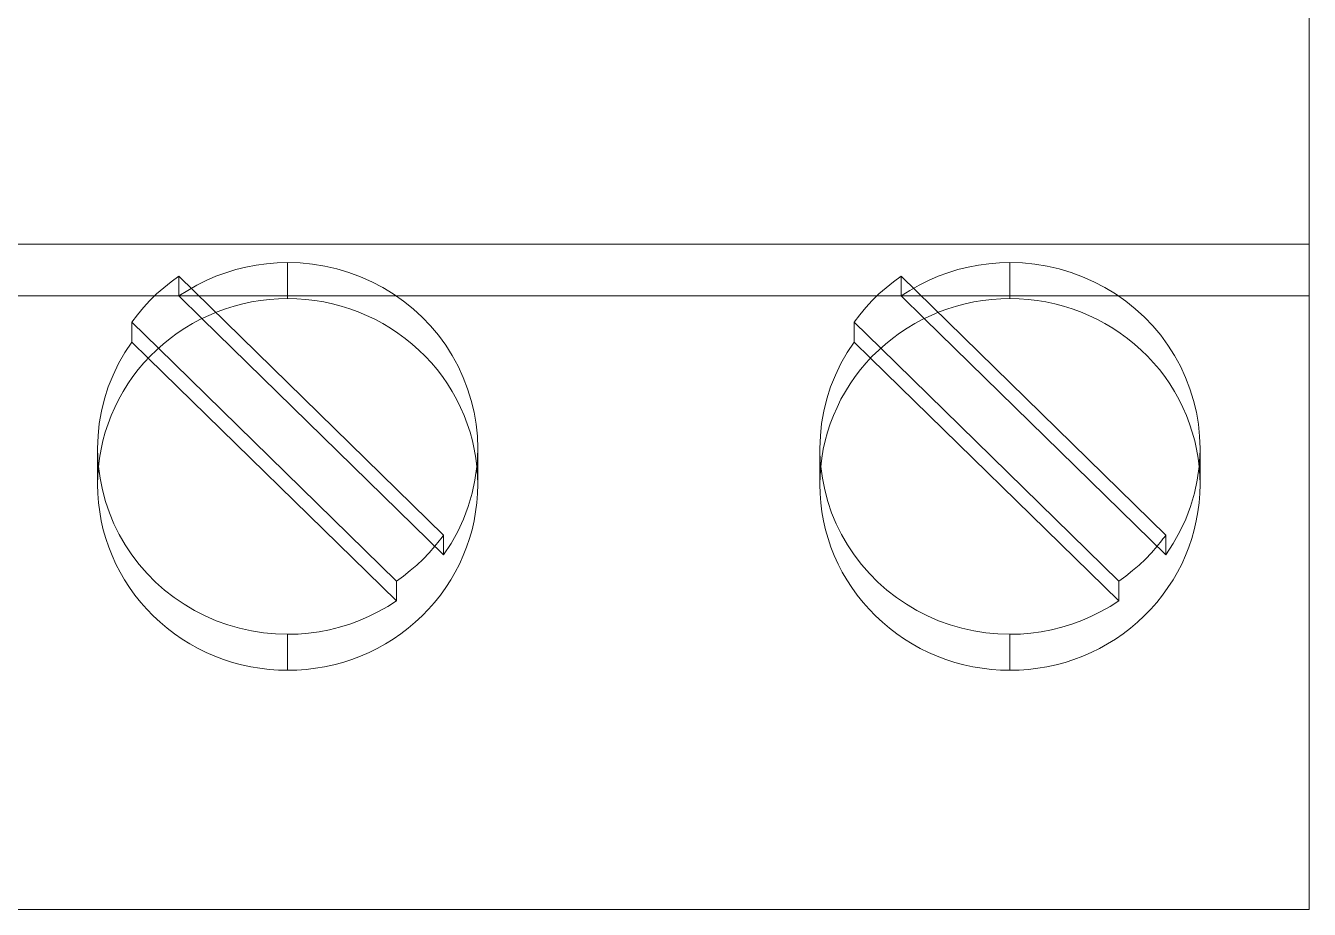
# Model space of a CAD drawing. Header units: millimetres. Extents: x 1359 to 3577, y 1333 to 3557.
# Drawn here: x 1631.86 to 1645.37, y 2726.56 to 2735.86 of the extents above; entities that cross this region are included whole.
import ezdxf

# ---------------------------------------------------------------- set-up
doc = ezdxf.new("R2010")
doc.units = ezdxf.units.MM
doc.layers.add('000-PI-Oprema', color=30, linetype='Continuous', lineweight=5)
doc.layers.add('002-PI-Kabelska kanalica', color=150, linetype='Continuous')

# ---------------------------------------------------------------- blocks, each defined once
blk = doc.blocks.new('PLC-RSC-120UC21-21 - 2967086')
at = {"layer": '000-PI-Oprema', "color": 0, "linetype": 'ByBlock', "lineweight": 0}
for p, q in [((13.9, -73), (13.9, -66.544)), ((13.9, -73), (13.9, -70.995)), ((0, -73), (13.9, -73)), ((13.9, -80), (13.9, -73)), ((2.819, -73.219), (2.928, -73.204)), ((2.928, -73.204), (3.039, -73.195)), ((3.039, -73.195), (3.15, -73.192)), ((3.15, -73.572), (3.15, -73.192)), ((3.15, -73.192), (3.281, -73.196)), ((3.281, -73.196), (3.412, -73.209)), ((10.419, -73.219), (10.528, -73.204)), ((10.528, -73.204), (10.639, -73.195)), ((10.639, -73.195), (10.75, -73.192)), ((10.75, -73.572), (10.75, -73.192)), ((10.75, -73.192), (10.881, -73.196)), ((10.881, -73.196), (11.012, -73.209)), ((1.924, -73.395), (2.005, -73.336)), ((2.005, -73.544), (2.005, -73.336)), ((4.79, -76.06), (2.005, -73.336)), ((2.293, -73.381), (2.394, -73.337)), ((2.394, -73.337), (2.498, -73.299)), ((2.498, -73.299), (2.603, -73.267)), ((2.603, -73.267), (2.71, -73.24)), ((2.71, -73.24), (2.819, -73.219)), ((3.412, -73.209), (3.541, -73.23)), ((3.541, -73.23), (3.668, -73.259)), ((3.668, -73.259), (3.793, -73.296)), ((3.793, -73.296), (3.915, -73.341)), ((3.915, -73.341), (4.034, -73.394)), ((9.524, -73.395), (9.605, -73.336)), ((9.605, -73.544), (9.605, -73.336)), ((9.605, -73.336), (12.39, -76.06)), ((9.893, -73.381), (9.994, -73.337)), ((9.994, -73.337), (10.098, -73.299)), ((10.098, -73.299), (10.203, -73.267)), ((10.203, -73.267), (10.31, -73.24)), ((10.31, -73.24), (10.419, -73.219)), ((11.012, -73.209), (11.141, -73.23)), ((11.141, -73.23), (11.268, -73.259)), ((11.268, -73.259), (11.393, -73.296)), ((11.393, -73.296), (11.515, -73.341)), ((11.515, -73.341), (11.634, -73.394)), ((1.771, -73.523), (1.846, -73.457)), ((1.846, -73.457), (1.924, -73.395)), ((2.098, -73.485), (2.194, -73.43)), ((2.194, -73.43), (2.293, -73.381)), ((4.034, -73.394), (4.15, -73.454)), ((4.15, -73.454), (4.261, -73.522)), ((9.371, -73.523), (9.446, -73.457)), ((9.446, -73.457), (9.524, -73.395)), ((9.698, -73.485), (9.794, -73.43)), ((9.794, -73.43), (9.893, -73.381)), ((11.634, -73.394), (11.75, -73.454)), ((11.75, -73.454), (11.861, -73.522)), ((0, -73.544), (13.9, -73.544)), ((1.633, -73.666), (1.7, -73.593)), ((1.7, -73.593), (1.771, -73.523)), ((2.005, -73.544), (2.098, -73.485)), ((2.248, -73.782), (2.005, -73.544)), ((2.678, -73.627), (2.771, -73.607)), ((2.771, -73.607), (2.865, -73.592)), ((2.865, -73.592), (2.959, -73.58)), ((2.959, -73.58), (3.054, -73.574)), ((3.054, -73.574), (3.15, -73.572)), ((3.15, -73.572), (3.246, -73.574)), ((3.246, -73.574), (3.341, -73.58)), ((3.341, -73.58), (3.435, -73.592)), ((3.435, -73.592), (3.529, -73.607)), ((3.529, -73.607), (3.622, -73.627)), ((4.261, -73.522), (4.368, -73.597)), ((4.368, -73.597), (4.469, -73.678)), ((9.233, -73.666), (9.3, -73.593)), ((9.3, -73.593), (9.371, -73.523)), ((9.605, -73.544), (9.698, -73.485)), ((9.848, -73.782), (9.605, -73.544)), ((10.278, -73.627), (10.371, -73.607)), ((10.371, -73.607), (10.465, -73.592)), ((10.465, -73.592), (10.559, -73.58)), ((10.559, -73.58), (10.654, -73.574)), ((10.654, -73.574), (10.75, -73.572)), ((10.75, -73.572), (10.846, -73.574)), ((10.846, -73.574), (10.941, -73.58)), ((10.941, -73.58), (11.035, -73.592)), ((11.035, -73.592), (11.129, -73.607)), ((11.129, -73.607), (11.222, -73.627)), ((11.861, -73.522), (11.968, -73.597)), ((11.968, -73.597), (12.069, -73.678)), ((1.51, -73.821), (1.57, -73.742)), ((1.57, -73.742), (1.633, -73.666)), ((2.234, -73.789), (2.32, -73.748)), ((2.32, -73.748), (2.407, -73.712)), ((2.407, -73.712), (2.496, -73.679)), ((2.496, -73.679), (2.586, -73.651)), ((2.586, -73.651), (2.678, -73.627)), ((3.622, -73.627), (3.714, -73.651)), ((3.714, -73.651), (3.804, -73.679)), ((3.804, -73.679), (3.893, -73.712)), ((3.893, -73.712), (3.98, -73.748)), ((3.98, -73.748), (4.066, -73.789)), ((4.469, -73.678), (4.565, -73.766)), ((9.11, -73.821), (9.17, -73.742)), ((9.17, -73.742), (9.233, -73.666)), ((9.834, -73.789), (9.92, -73.748)), ((9.92, -73.748), (10.007, -73.712)), ((10.007, -73.712), (10.096, -73.679)), ((10.096, -73.679), (10.186, -73.651)), ((10.186, -73.651), (10.278, -73.627)), ((11.222, -73.627), (11.314, -73.651)), ((11.314, -73.651), (11.404, -73.679)), ((11.404, -73.679), (11.493, -73.712)), ((11.493, -73.712), (11.58, -73.748)), ((11.58, -73.748), (11.666, -73.789)), ((12.069, -73.678), (12.165, -73.766)), ((1.51, -74.029), (1.51, -73.821)), ((1.51, -73.821), (1.79, -74.094)), ((1.989, -73.935), (2.069, -73.882)), ((2.069, -73.882), (2.15, -73.833)), ((2.15, -73.833), (2.234, -73.789)), ((4.79, -76.268), (2.248, -73.782)), ((4.066, -73.789), (4.15, -73.833)), ((4.15, -73.833), (4.231, -73.882)), ((4.231, -73.882), (4.311, -73.935)), ((4.565, -73.766), (4.654, -73.859)), ((4.654, -73.859), (4.737, -73.957)), ((9.11, -74.029), (9.11, -73.821)), ((9.39, -74.094), (9.11, -73.821)), ((9.589, -73.935), (9.669, -73.882)), ((9.669, -73.882), (9.75, -73.833)), ((9.75, -73.833), (9.834, -73.789)), ((12.39, -76.268), (9.848, -73.782)), ((11.666, -73.789), (11.75, -73.833)), ((11.75, -73.833), (11.831, -73.882)), ((11.831, -73.882), (11.911, -73.935)), ((12.165, -73.766), (12.254, -73.859)), ((12.254, -73.859), (12.337, -73.957)), ((1.84, -74.05), (1.913, -73.991)), ((1.913, -73.991), (1.989, -73.935)), ((4.311, -73.935), (4.387, -73.991)), ((4.387, -73.991), (4.46, -74.05)), ((4.737, -73.957), (4.813, -74.061)), ((9.44, -74.05), (9.513, -73.991)), ((9.513, -73.991), (9.589, -73.935)), ((11.911, -73.935), (11.987, -73.991)), ((11.987, -73.991), (12.06, -74.05)), ((12.337, -73.957), (12.413, -74.061)), ((1.37, -74.255), (1.436, -74.14)), ((1.436, -74.14), (1.51, -74.029)), ((1.51, -74.029), (1.683, -74.198)), ((1.702, -74.178), (1.769, -74.113)), ((1.769, -74.113), (1.84, -74.05)), ((1.79, -74.094), (4.295, -76.545)), ((4.46, -74.05), (4.531, -74.113)), ((4.531, -74.113), (4.598, -74.178)), ((4.813, -74.061), (4.882, -74.17)), ((8.97, -74.255), (9.036, -74.14)), ((9.036, -74.14), (9.11, -74.029)), ((9.11, -74.029), (9.283, -74.198)), ((9.302, -74.178), (9.369, -74.113)), ((9.369, -74.113), (9.44, -74.05)), ((11.895, -76.545), (9.39, -74.094)), ((12.06, -74.05), (12.131, -74.113)), ((12.131, -74.113), (12.198, -74.178)), ((12.413, -74.061), (12.482, -74.17)), ((1.313, -74.376), (1.37, -74.255)), ((1.578, -74.319), (1.638, -74.247)), ((1.638, -74.247), (1.702, -74.178)), ((1.683, -74.198), (4.295, -76.752)), ((4.598, -74.178), (4.662, -74.247)), ((4.662, -74.247), (4.722, -74.319)), ((4.882, -74.17), (4.944, -74.283)), ((4.944, -74.283), (4.998, -74.401)), ((8.913, -74.376), (8.97, -74.255)), ((9.178, -74.319), (9.238, -74.247)), ((9.238, -74.247), (9.302, -74.178)), ((9.283, -74.198), (11.895, -76.752)), ((12.198, -74.178), (12.262, -74.247)), ((12.262, -74.247), (12.322, -74.319)), ((12.482, -74.17), (12.544, -74.283)), ((12.544, -74.283), (12.598, -74.401)), ((1.263, -74.5), (1.313, -74.376)), ((1.468, -74.47), (1.521, -74.393)), ((1.521, -74.393), (1.578, -74.319)), ((4.722, -74.319), (4.779, -74.393)), ((4.779, -74.393), (4.832, -74.47)), ((4.998, -74.401), (5.044, -74.521)), ((8.863, -74.5), (8.913, -74.376)), ((9.068, -74.47), (9.121, -74.393)), ((9.121, -74.393), (9.178, -74.319)), ((12.322, -74.319), (12.379, -74.393)), ((12.379, -74.393), (12.432, -74.47)), ((12.598, -74.401), (12.644, -74.521)), ((1.223, -74.626), (1.263, -74.5)), ((1.372, -74.631), (1.418, -74.549)), ((1.418, -74.549), (1.468, -74.47)), ((4.832, -74.47), (4.882, -74.549)), ((4.882, -74.549), (4.928, -74.631)), ((5.044, -74.521), (5.082, -74.643)), ((8.823, -74.626), (8.863, -74.5)), ((8.972, -74.631), (9.018, -74.549)), ((9.018, -74.549), (9.068, -74.47)), ((12.432, -74.47), (12.482, -74.549)), ((12.482, -74.549), (12.528, -74.631)), ((12.644, -74.521), (12.682, -74.643)), ((1.191, -74.755), (1.223, -74.626)), ((1.331, -74.716), (1.372, -74.631)), ((4.928, -74.631), (4.969, -74.716)), ((5.082, -74.643), (5.112, -74.768)), ((8.791, -74.755), (8.823, -74.626)), ((8.931, -74.716), (8.972, -74.631)), ((12.528, -74.631), (12.569, -74.716)), ((12.682, -74.643), (12.712, -74.768)), ((1.168, -74.885), (1.191, -74.755)), ((1.26, -74.889), (1.293, -74.802)), ((1.293, -74.802), (1.331, -74.716)), ((4.969, -74.716), (5.007, -74.802)), ((5.007, -74.802), (5.04, -74.889)), ((5.112, -74.768), (5.133, -74.893)), ((8.768, -74.885), (8.791, -74.755)), ((8.86, -74.889), (8.893, -74.802)), ((8.893, -74.802), (8.931, -74.716)), ((12.569, -74.716), (12.607, -74.802)), ((12.607, -74.802), (12.64, -74.889)), ((12.712, -74.768), (12.733, -74.893)), ((1.155, -75.016), (1.168, -74.885)), ((1.231, -74.978), (1.26, -74.889)), ((5.04, -74.889), (5.069, -74.978)), ((5.133, -74.893), (5.146, -75.021)), ((8.755, -75.016), (8.768, -74.885)), ((8.831, -74.978), (8.86, -74.889)), ((12.64, -74.889), (12.669, -74.978)), ((12.733, -74.893), (12.746, -75.021)), ((1.15, -75.148), (1.155, -75.016)), ((1.186, -75.158), (1.206, -75.068)), ((1.206, -75.068), (1.231, -74.978)), ((5.069, -74.978), (5.094, -75.068)), ((5.094, -75.068), (5.114, -75.158)), ((5.146, -75.021), (5.15, -75.148)), ((8.75, -75.148), (8.755, -75.016)), ((8.786, -75.158), (8.806, -75.068)), ((8.806, -75.068), (8.831, -74.978)), ((12.669, -74.978), (12.694, -75.068)), ((12.694, -75.068), (12.714, -75.158)), ((12.746, -75.021), (12.75, -75.148)), ((1.15, -75.18), (1.15, -75.148)), ((1.15, -75.196), (1.15, -75.148)), ((1.151, -75.212), (1.15, -75.18)), ((1.15, -75.243), (1.15, -75.196)), ((1.152, -75.243), (1.151, -75.212)), ((1.17, -75.25), (1.186, -75.158)), ((5.114, -75.158), (5.13, -75.25)), ((5.149, -75.212), (5.148, -75.243)), ((5.15, -75.18), (5.149, -75.212)), ((5.15, -75.148), (5.15, -75.18)), ((5.15, -75.196), (5.15, -75.148)), ((5.15, -75.243), (5.15, -75.196)), ((8.75, -75.18), (8.75, -75.148)), ((8.75, -75.196), (8.75, -75.148)), ((8.751, -75.212), (8.75, -75.18)), ((8.75, -75.243), (8.75, -75.196)), ((8.752, -75.243), (8.751, -75.212)), ((8.77, -75.25), (8.786, -75.158)), ((12.714, -75.158), (12.73, -75.25)), ((12.749, -75.212), (12.748, -75.243)), ((12.75, -75.18), (12.749, -75.212)), ((12.75, -75.148), (12.75, -75.18)), ((12.75, -75.196), (12.75, -75.148)), ((12.75, -75.243), (12.75, -75.196)), ((1.15, -75.291), (1.15, -75.243)), ((1.15, -75.338), (1.15, -75.291)), ((1.15, -75.385), (1.15, -75.338)), ((1.154, -75.275), (1.152, -75.243)), ((1.152, -75.435), (1.159, -75.342)), ((1.157, -75.306), (1.154, -75.275)), ((1.159, -75.338), (1.157, -75.306)), ((1.159, -75.342), (1.17, -75.25)), ((1.176, -75.463), (1.159, -75.338)), ((5.141, -75.338), (5.121, -75.481)), ((5.13, -75.25), (5.141, -75.342)), ((5.143, -75.306), (5.141, -75.338)), ((5.141, -75.342), (5.148, -75.435)), ((5.146, -75.275), (5.143, -75.306)), ((5.148, -75.243), (5.146, -75.275)), ((5.15, -75.291), (5.15, -75.243)), ((5.15, -75.338), (5.15, -75.291)), ((5.15, -75.385), (5.15, -75.338)), ((8.75, -75.291), (8.75, -75.243)), ((8.75, -75.338), (8.75, -75.291)), ((8.75, -75.385), (8.75, -75.338)), ((8.754, -75.275), (8.752, -75.243)), ((8.752, -75.435), (8.759, -75.342)), ((8.757, -75.306), (8.754, -75.275)), ((8.759, -75.338), (8.757, -75.306)), ((8.759, -75.342), (8.77, -75.25)), ((8.776, -75.463), (8.759, -75.338)), ((12.741, -75.338), (12.721, -75.481)), ((12.73, -75.25), (12.741, -75.342)), ((12.743, -75.306), (12.741, -75.338)), ((12.741, -75.342), (12.748, -75.435)), ((12.746, -75.275), (12.743, -75.306)), ((12.748, -75.243), (12.746, -75.275)), ((12.75, -75.291), (12.75, -75.243)), ((12.75, -75.338), (12.75, -75.291)), ((12.75, -75.385), (12.75, -75.338)), ((1.15, -75.433), (1.15, -75.385)), ((1.15, -75.48), (1.15, -75.433)), ((1.15, -75.528), (1.152, -75.435)), ((1.15, -75.528), (1.15, -75.48)), ((1.201, -75.586), (1.176, -75.463)), ((5.121, -75.481), (5.091, -75.621)), ((5.148, -75.435), (5.15, -75.528)), ((5.15, -75.433), (5.15, -75.385)), ((5.15, -75.48), (5.15, -75.433)), ((5.15, -75.528), (5.15, -75.48)), ((8.75, -75.433), (8.75, -75.385)), ((8.75, -75.48), (8.75, -75.433)), ((8.75, -75.528), (8.752, -75.435)), ((8.75, -75.528), (8.75, -75.48)), ((8.801, -75.586), (8.776, -75.463)), ((12.721, -75.481), (12.691, -75.621)), ((12.748, -75.435), (12.75, -75.528)), ((12.75, -75.433), (12.75, -75.385)), ((12.75, -75.48), (12.75, -75.433)), ((12.75, -75.528), (12.75, -75.48)), ((1.152, -75.624), (1.15, -75.528)), ((1.16, -75.72), (1.152, -75.624)), ((1.233, -75.708), (1.201, -75.586)), ((5.091, -75.621), (5.05, -75.759)), ((5.148, -75.624), (5.14, -75.72)), ((5.15, -75.528), (5.148, -75.624)), ((8.752, -75.624), (8.75, -75.528)), ((8.76, -75.72), (8.752, -75.624)), ((8.833, -75.708), (8.801, -75.586)), ((12.691, -75.621), (12.65, -75.759)), ((12.748, -75.624), (12.74, -75.72)), ((12.75, -75.528), (12.748, -75.624)), ((1.172, -75.815), (1.16, -75.72)), ((1.274, -75.826), (1.233, -75.708)), ((5.05, -75.759), (5, -75.893)), ((5.14, -75.72), (5.128, -75.815)), ((8.772, -75.815), (8.76, -75.72)), ((8.874, -75.826), (8.833, -75.708)), ((12.65, -75.759), (12.6, -75.893)), ((12.74, -75.72), (12.728, -75.815)), ((1.189, -75.91), (1.172, -75.815)), ((1.322, -75.942), (1.274, -75.826)), ((5, -75.893), (4.939, -76.023)), ((5.128, -75.815), (5.111, -75.91)), ((8.789, -75.91), (8.772, -75.815)), ((8.922, -75.942), (8.874, -75.826)), ((12.6, -75.893), (12.539, -76.023)), ((12.728, -75.815), (12.711, -75.91)), ((1.21, -76.004), (1.189, -75.91)), ((1.236, -76.097), (1.21, -76.004)), ((1.377, -76.055), (1.322, -75.942)), ((4.939, -76.023), (4.869, -76.148)), ((5.09, -76.004), (5.064, -76.097)), ((5.111, -75.91), (5.09, -76.004)), ((8.81, -76.004), (8.789, -75.91)), ((8.836, -76.097), (8.81, -76.004)), ((8.977, -76.055), (8.922, -75.942)), ((12.539, -76.023), (12.469, -76.148)), ((12.69, -76.004), (12.664, -76.097)), ((12.711, -75.91), (12.69, -76.004)), ((1.267, -76.188), (1.236, -76.097)), ((1.44, -76.163), (1.377, -76.055)), ((1.51, -76.268), (1.44, -76.163)), ((4.698, -76.179), (4.638, -76.247)), ((4.714, -76.159), (4.698, -76.179)), ((4.73, -76.14), (4.714, -76.159)), ((4.745, -76.12), (4.73, -76.14)), ((4.76, -76.101), (4.745, -76.12)), ((4.775, -76.081), (4.76, -76.101)), ((4.79, -76.06), (4.775, -76.081)), ((4.79, -76.268), (4.79, -76.06)), ((4.869, -76.148), (4.79, -76.268)), ((5.064, -76.097), (5.033, -76.188)), ((8.867, -76.188), (8.836, -76.097)), ((9.04, -76.163), (8.977, -76.055)), ((9.11, -76.268), (9.04, -76.163)), ((12.298, -76.179), (12.238, -76.247)), ((12.314, -76.159), (12.298, -76.179)), ((12.33, -76.14), (12.314, -76.159)), ((12.345, -76.12), (12.33, -76.14)), ((12.36, -76.101), (12.345, -76.12)), ((12.375, -76.081), (12.36, -76.101)), ((12.39, -76.06), (12.375, -76.081)), ((12.39, -76.268), (12.39, -76.06)), ((12.469, -76.148), (12.39, -76.268)), ((12.664, -76.097), (12.633, -76.188)), ((1.302, -76.277), (1.267, -76.188)), ((1.342, -76.365), (1.302, -76.277)), ((1.587, -76.369), (1.51, -76.268)), ((4.575, -76.313), (4.509, -76.376)), ((4.638, -76.247), (4.575, -76.313)), ((4.998, -76.277), (4.958, -76.365)), ((5.033, -76.188), (4.998, -76.277)), ((8.902, -76.277), (8.867, -76.188)), ((8.942, -76.365), (8.902, -76.277)), ((9.187, -76.369), (9.11, -76.268)), ((12.175, -76.313), (12.109, -76.376)), ((12.238, -76.247), (12.175, -76.313)), ((12.598, -76.277), (12.558, -76.365)), ((12.633, -76.188), (12.598, -76.277)), ((1.386, -76.45), (1.342, -76.365)), ((1.671, -76.465), (1.587, -76.369)), ((4.44, -76.435), (4.369, -76.492)), ((4.509, -76.376), (4.44, -76.435)), ((4.958, -76.365), (4.914, -76.45)), ((8.986, -76.45), (8.942, -76.365)), ((9.271, -76.465), (9.187, -76.369)), ((12.04, -76.435), (11.969, -76.492)), ((12.109, -76.376), (12.04, -76.435)), ((12.558, -76.365), (12.514, -76.45)), ((1.434, -76.533), (1.386, -76.45)), ((1.487, -76.614), (1.434, -76.533)), ((1.76, -76.555), (1.671, -76.465)), ((1.855, -76.639), (1.76, -76.555)), ((4.369, -76.492), (4.295, -76.545)), ((4.295, -76.752), (4.295, -76.545)), ((4.866, -76.533), (4.813, -76.614)), ((4.914, -76.45), (4.866, -76.533)), ((9.034, -76.533), (8.986, -76.45)), ((9.087, -76.614), (9.034, -76.533)), ((9.36, -76.555), (9.271, -76.465)), ((9.455, -76.639), (9.36, -76.555)), ((11.969, -76.492), (11.895, -76.545)), ((11.895, -76.752), (11.895, -76.545)), ((12.466, -76.533), (12.413, -76.614)), ((12.514, -76.45), (12.466, -76.533)), ((1.543, -76.693), (1.487, -76.614)), ((1.604, -76.769), (1.543, -76.693)), ((1.955, -76.717), (1.855, -76.639)), ((2.06, -76.788), (1.955, -76.717)), ((4.757, -76.693), (4.696, -76.769)), ((4.813, -76.614), (4.757, -76.693)), ((9.143, -76.693), (9.087, -76.614)), ((9.204, -76.769), (9.143, -76.693)), ((9.555, -76.717), (9.455, -76.639)), ((9.66, -76.788), (9.555, -76.717)), ((12.357, -76.693), (12.296, -76.769)), ((12.413, -76.614), (12.357, -76.693)), ((1.668, -76.842), (1.604, -76.769)), ((1.736, -76.912), (1.668, -76.842)), ((2.169, -76.853), (2.06, -76.788)), ((2.282, -76.911), (2.169, -76.853)), ((4.203, -76.812), (4.107, -76.866)), ((4.295, -76.752), (4.203, -76.812)), ((4.632, -76.842), (4.564, -76.912)), ((4.696, -76.769), (4.632, -76.842)), ((9.268, -76.842), (9.204, -76.769)), ((9.336, -76.912), (9.268, -76.842)), ((9.769, -76.853), (9.66, -76.788)), ((9.882, -76.911), (9.769, -76.853)), ((11.803, -76.812), (11.707, -76.866)), ((11.895, -76.752), (11.803, -76.812)), ((12.232, -76.842), (12.164, -76.912)), ((12.296, -76.769), (12.232, -76.842)), ((1.808, -76.978), (1.736, -76.912)), ((1.882, -77.041), (1.808, -76.978)), ((2.399, -76.962), (2.282, -76.911)), ((2.52, -77.005), (2.399, -76.962)), ((3.907, -76.959), (3.803, -76.997)), ((4.009, -76.915), (3.907, -76.959)), ((4.107, -76.866), (4.009, -76.915)), ((4.492, -76.978), (4.418, -77.041)), ((4.564, -76.912), (4.492, -76.978)), ((9.408, -76.978), (9.336, -76.912)), ((9.482, -77.041), (9.408, -76.978)), ((9.999, -76.962), (9.882, -76.911)), ((10.12, -77.005), (9.999, -76.962)), ((11.507, -76.959), (11.403, -76.997)), ((11.609, -76.915), (11.507, -76.959)), ((11.707, -76.866), (11.609, -76.915)), ((12.092, -76.978), (12.018, -77.041)), ((12.164, -76.912), (12.092, -76.978)), ((1.959, -77.1), (1.882, -77.041)), ((2.039, -77.155), (1.959, -77.1)), ((2.643, -77.041), (2.52, -77.005)), ((2.769, -77.069), (2.643, -77.041)), ((2.895, -77.089), (2.769, -77.069)), ((3.022, -77.101), (2.895, -77.089)), ((3.15, -77.105), (3.022, -77.101)), ((3.26, -77.102), (3.15, -77.105)), ((3.15, -77.484), (3.15, -77.105)), ((3.371, -77.093), (3.26, -77.102)), ((3.48, -77.078), (3.371, -77.093)), ((3.589, -77.057), (3.48, -77.078)), ((3.697, -77.03), (3.589, -77.057)), ((3.803, -76.997), (3.697, -77.03)), ((4.341, -77.1), (4.261, -77.155)), ((4.418, -77.041), (4.341, -77.1)), ((9.559, -77.1), (9.482, -77.041)), ((9.639, -77.155), (9.559, -77.1)), ((10.243, -77.041), (10.12, -77.005)), ((10.369, -77.069), (10.243, -77.041)), ((10.495, -77.089), (10.369, -77.069)), ((10.622, -77.101), (10.495, -77.089)), ((10.75, -77.105), (10.622, -77.101)), ((10.86, -77.102), (10.75, -77.105)), ((10.75, -77.484), (10.75, -77.105)), ((10.971, -77.093), (10.86, -77.102)), ((11.08, -77.078), (10.971, -77.093)), ((11.189, -77.057), (11.08, -77.078)), ((11.297, -77.03), (11.189, -77.057)), ((11.403, -76.997), (11.297, -77.03)), ((11.941, -77.1), (11.861, -77.155)), ((12.018, -77.041), (11.941, -77.1)), ((2.122, -77.206), (2.039, -77.155)), ((2.207, -77.253), (2.122, -77.206)), ((2.294, -77.296), (2.207, -77.253)), ((4.093, -77.253), (4.006, -77.296)), ((4.178, -77.206), (4.093, -77.253)), ((4.261, -77.155), (4.178, -77.206)), ((9.722, -77.206), (9.639, -77.155)), ((9.807, -77.253), (9.722, -77.206)), ((9.894, -77.296), (9.807, -77.253)), ((11.693, -77.253), (11.606, -77.296)), ((11.778, -77.206), (11.693, -77.253)), ((11.861, -77.155), (11.778, -77.206)), ((2.384, -77.335), (2.294, -77.296)), ((2.476, -77.37), (2.384, -77.335)), ((2.569, -77.4), (2.476, -77.37)), ((3.824, -77.37), (3.731, -77.4)), ((3.916, -77.335), (3.824, -77.37)), ((4.006, -77.296), (3.916, -77.335)), ((9.984, -77.335), (9.894, -77.296)), ((10.076, -77.37), (9.984, -77.335)), ((10.169, -77.4), (10.076, -77.37)), ((11.424, -77.37), (11.331, -77.4)), ((11.516, -77.335), (11.424, -77.37)), ((11.606, -77.296), (11.516, -77.335)), ((2.665, -77.426), (2.569, -77.4)), ((2.761, -77.447), (2.665, -77.426)), ((2.857, -77.463), (2.761, -77.447)), ((2.955, -77.475), (2.857, -77.463)), ((3.052, -77.482), (2.955, -77.475)), ((3.15, -77.484), (3.052, -77.482)), ((3.248, -77.482), (3.15, -77.484)), ((3.345, -77.475), (3.248, -77.482)), ((3.443, -77.463), (3.345, -77.475)), ((3.539, -77.447), (3.443, -77.463)), ((3.635, -77.426), (3.539, -77.447)), ((3.731, -77.4), (3.635, -77.426)), ((10.265, -77.426), (10.169, -77.4)), ((10.361, -77.447), (10.265, -77.426)), ((10.457, -77.463), (10.361, -77.447)), ((10.555, -77.475), (10.457, -77.463)), ((10.652, -77.482), (10.555, -77.475)), ((10.75, -77.484), (10.652, -77.482)), ((10.848, -77.482), (10.75, -77.484)), ((10.945, -77.475), (10.848, -77.482)), ((11.043, -77.463), (10.945, -77.475)), ((11.139, -77.447), (11.043, -77.463)), ((11.235, -77.426), (11.139, -77.447)), ((11.331, -77.4), (11.235, -77.426)), ((0, -80), (13.9, -80))]:
    blk.add_line(p, q, dxfattribs=at)

msp = doc.modelspace()

# ---------------------------------------------------------------- block references
at = {"layer": '002-PI-Kabelska kanalica', "color": 0, "linetype": 'ByBlock', "lineweight": 0}
msp.add_blockref('PLC-RSC-120UC21-21 - 2967086', (1631.471, 2806.556), dxfattribs=at)

doc.saveas('drawing.dxf')
